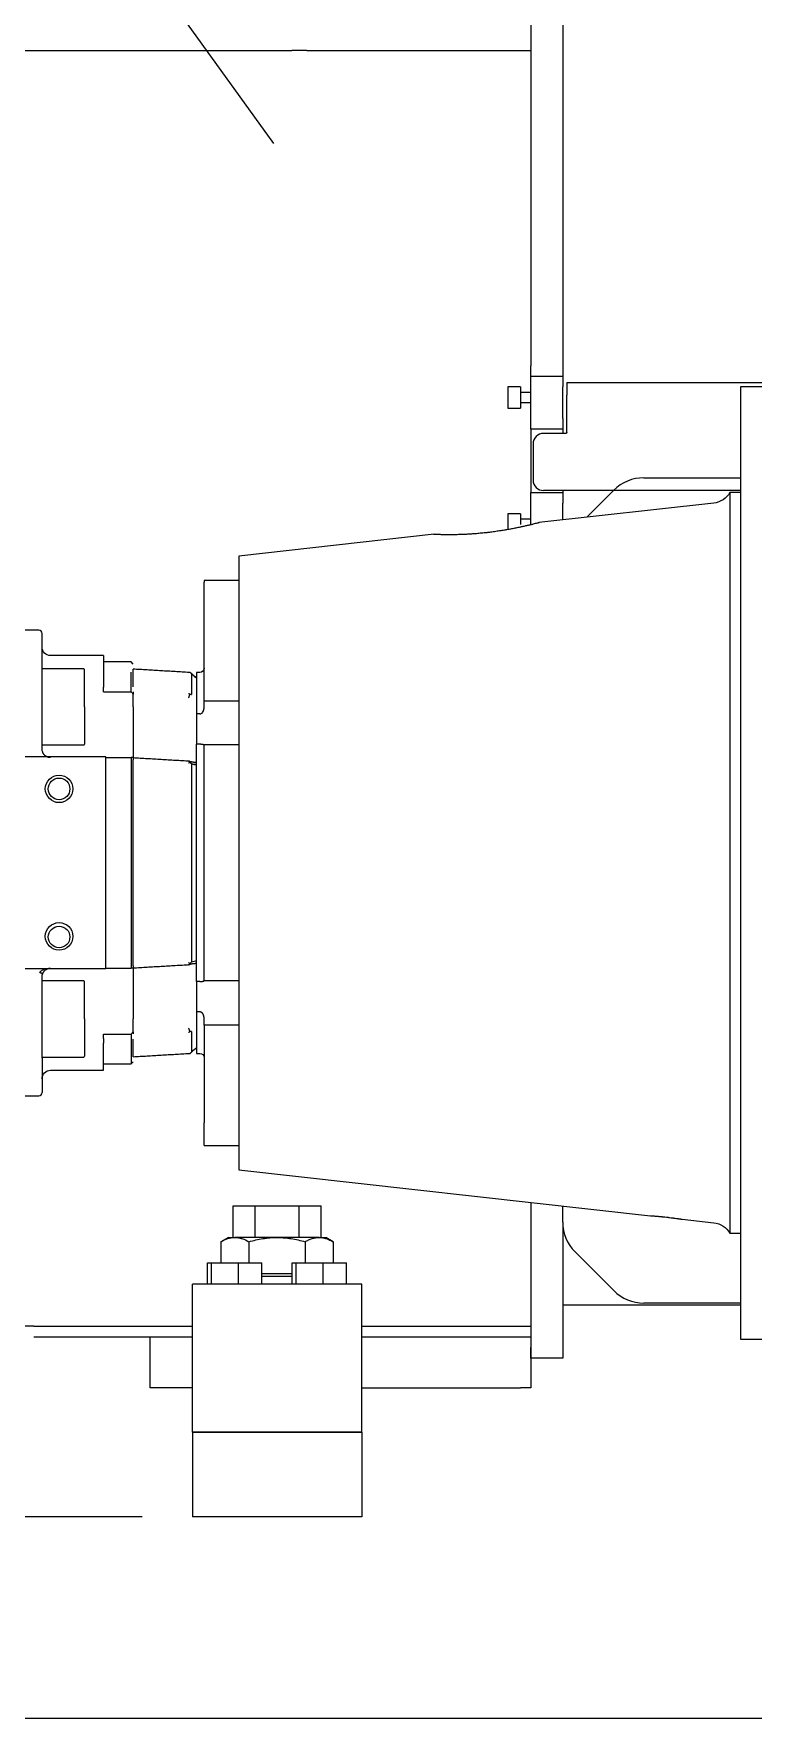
# Model space of a CAD drawing. Header units: millimetres. Extents: x 0 to 1189, y 0 to 841.
# Drawn here: x 168.6 to 191.3, y 472.6 to 525.6 of the extents above; entities that cross this region are included whole.
import ezdxf

# ---------------------------------------------------------------- set-up
doc = ezdxf.new("R2010")
doc.units = ezdxf.units.MM
doc.layers.add('1', color=7, linetype='CONTINUOUS', true_color=0xffffff)
doc.layers.add('2', color=7, linetype='CONTINUOUS', true_color=0xffffff)

msp = doc.modelspace()

# ---------------------------------------------------------------- linework, layer by layer
at = {"layer": '1', "color": 152, "linetype": 'Continuous'}
msp.add_line((172.056, 478.901), (87.536, 478.901), dxfattribs=at)
at = {"layer": '1', "color": 251, "linetype": 'Continuous'}
msp.add_line((90.564, 472.551), (640.45, 472.551), dxfattribs=at)
at = {"layer": '2', "color": 51, "linetype": 'Continuous'}
msp.add_line((176.212, 522.173), (170.405, 530.224), dxfattribs=at)
at = {"layer": '2', "color": 252, "linetype": 'Continuous'}
for p, q in [((184.31, 529.234), (184.31, 515.168)), ((185.31, 529.234), (185.31, 515.168)), ((152.977, 525.101), (175.034, 525.101)), ((174.367, 525.101), (175.505, 525.101)), ((175.505, 525.101), (176.781, 525.101)), ((177.253, 525.101), (176.781, 525.101)), ((177.253, 525.101), (184.31, 525.101)), ((184.31, 514.834), (184.31, 515.168)), ((185.31, 515.168), (185.31, 514.834)), ((184.31, 514.834), (185.31, 514.834)), ((184.31, 514.501), (184.31, 514.834)), ((184.31, 513.501), (184.31, 514.501)), ((185.31, 514.834), (185.31, 514.501)), ((185.31, 513.501), (185.31, 514.501)), ((185.443, 514.634), (197.977, 514.634)), ((185.443, 514.634), (185.443, 514.234)), ((192.577, 514.501), (190.91, 514.501)), ((190.91, 514.501), (190.91, 484.501)), ((185.443, 513.068), (185.443, 514.234)), ((184.31, 513.168), (184.31, 513.501)), ((185.31, 513.501), (185.31, 513.168)), ((185.31, 513.168), (184.31, 513.168)), ((184.31, 513.168), (184.31, 511.168)), ((185.41, 513.034), (184.71, 513.034)), ((185.31, 513.168), (185.31, 513.034)), ((184.377, 512.701), (184.377, 511.568)), ((184.31, 511.168), (185.31, 511.168)), ((184.31, 510.834), (184.31, 511.168)), ((190.91, 511.234), (184.71, 511.234)), ((185.31, 511.234), (185.31, 511.168)), ((185.31, 511.168), (185.31, 510.834)), ((186.91, 511.234), (186.067, 510.391)), ((187.862, 511.634), (190.91, 511.634)), ((190.91, 511.168), (190.577, 511.168)), ((190.577, 511.168), (190.577, 487.834)), ((184.31, 510.157), (184.31, 510.834)), ((190.073, 510.838), (184.556, 510.222)), ((185.31, 510.306), (185.31, 510.834)), ((181.262, 509.854), (175.11, 509.168)), ((175.11, 509.168), (175.11, 489.834)), ((175.11, 508.401), (174.01, 508.401)), ((174.01, 508.401), (174.01, 508.352)), ((174.01, 507.693), (174.01, 508.352)), ((174.01, 504.841), (174.01, 507.693)), ((168.81, 506.834), (163.943, 506.834)), ((168.91, 505.648), (168.91, 506.734)), ((170.843, 506.034), (169.177, 506.034)), ((170.843, 506.034), (170.843, 505.179)), ((171.71, 505.834), (170.843, 505.834)), ((171.777, 505.768), (171.71, 505.834)), ((168.91, 504.418), (168.91, 505.648)), ((170.219, 505.618), (168.91, 505.618)), ((170.243, 504.418), (170.243, 505.594)), ((171.71, 504.896), (171.71, 505.508)), ((171.777, 505.607), (171.777, 505.605)), ((171.777, 505.052), (171.777, 505.605)), ((173.613, 505.463), (173.613, 504.81)), ((173.877, 505.501), (173.777, 505.501)), ((173.777, 505.501), (173.777, 504.195)), ((170.843, 505.179), (170.843, 505.034)), ((170.843, 504.896), (170.843, 505.034)), ((170.843, 504.896), (171.71, 504.896)), ((171.777, 504.83), (171.777, 504.818)), ((171.777, 504.418), (171.777, 504.818)), ((174.01, 504.608), (174.01, 504.841)), ((168.91, 503.084), (168.91, 504.418)), ((170.243, 504.418), (170.243, 503.241)), ((171.777, 504.418), (171.777, 502.827)), ((174.01, 504.608), (175.11, 504.608)), ((174.01, 504.379), (174.01, 504.608)), ((173.877, 504.195), (173.777, 504.195)), ((173.777, 504.195), (173.777, 503.238)), ((168.91, 503.218), (170.219, 503.218)), ((173.877, 503.238), (173.777, 503.238)), ((173.777, 495.763), (173.777, 503.238)), ((175.11, 503.218), (174.01, 503.218)), ((174.01, 495.784), (174.01, 503.218)), ((170.92, 502.844), (161.92, 502.844)), ((170.92, 496.178), (170.92, 502.844)), ((170.92, 502.818), (171.71, 502.818)), ((171.71, 502.818), (171.71, 496.184)), ((171.777, 502.818), (171.777, 502.798)), ((171.777, 496.256), (171.777, 502.746)), ((173.613, 502.623), (173.613, 496.379)), ((161.92, 496.178), (170.92, 496.178)), ((168.91, 494.584), (168.91, 495.918)), ((170.219, 495.784), (168.91, 495.784)), ((170.243, 494.584), (170.243, 495.76)), ((170.92, 496.184), (171.71, 496.184)), ((171.777, 496.203), (171.777, 496.184)), ((171.777, 496.177), (171.777, 494.584)), ((173.877, 495.763), (173.777, 495.763)), ((173.777, 495.763), (173.777, 494.807)), ((175.11, 495.784), (174.01, 495.784)), ((173.877, 494.807), (173.777, 494.807)), ((173.777, 494.807), (173.777, 493.501)), ((168.91, 493.353), (168.91, 494.584)), ((170.243, 494.584), (170.243, 493.408)), ((171.777, 494.184), (171.777, 494.584)), ((171.777, 494.184), (171.777, 494.172)), ((173.613, 494.192), (173.613, 493.539)), ((174.01, 494.393), (174.01, 494.622)), ((175.11, 494.393), (174.01, 494.393)), ((174.01, 494.393), (174.01, 494.161)), ((174.01, 494.161), (174.01, 491.309)), ((170.843, 493.968), (170.843, 494.105)), ((170.843, 494.105), (171.71, 494.105)), ((170.843, 493.968), (170.843, 493.823)), ((170.843, 492.968), (170.843, 493.823)), ((171.71, 494.105), (171.71, 493.168)), ((171.777, 493.396), (171.777, 493.95)), ((168.91, 493.384), (170.219, 493.384)), ((168.91, 493.353), (168.91, 492.268)), ((170.843, 493.168), (171.71, 493.168)), ((171.71, 493.168), (171.777, 493.234)), ((171.777, 493.396), (171.777, 493.395)), ((173.777, 493.501), (173.877, 493.501)), ((169.177, 492.968), (170.843, 492.968)), ((163.943, 492.168), (168.81, 492.168)), ((174.01, 490.649), (174.01, 491.309)), ((174.01, 490.601), (174.01, 490.649)), ((174.01, 490.601), (175.11, 490.601)), ((175.11, 489.834), (188.078, 488.386)), ((184.31, 488.807), (184.31, 484.234)), ((185.31, 488.186), (185.31, 488.695)), ((185.31, 488.186), (185.31, 484.234)), ((189.072, 488.275), (190.073, 488.163)), ((190.577, 487.834), (190.91, 487.834)), ((174.777, 487.701), (174.539, 487.564)), ((174.539, 487.564), (174.539, 486.901)), ((174.777, 487.701), (174.982, 487.701)), ((176.31, 487.701), (174.982, 487.701)), ((175.425, 487.564), (175.425, 486.901)), ((177.638, 487.701), (176.31, 487.701)), ((177.195, 487.564), (177.195, 486.901)), ((177.638, 487.701), (177.843, 487.701)), ((178.081, 487.564), (177.843, 487.701)), ((178.081, 487.564), (178.081, 486.901)), ((185.701, 487.244), (186.919, 486.025)), ((173.643, 481.568), (173.643, 486.234)), ((178.977, 486.234), (173.643, 486.234)), ((175.83, 486.568), (176.79, 486.568)), ((176.79, 486.468), (175.83, 486.468)), ((178.977, 481.568), (178.977, 486.234)), ((190.91, 485.568), (185.31, 485.568)), ((190.911, 485.634), (187.862, 485.634)), ((168.643, 484.901), (167.977, 484.901)), ((168.643, 484.901), (173.643, 484.901)), ((178.976, 484.901), (184.31, 484.901)), ((168.643, 484.568), (172.31, 484.568)), ((172.31, 482.968), (172.31, 484.568)), ((172.31, 484.568), (173.643, 484.568)), ((178.977, 484.568), (183.977, 484.568)), ((183.977, 484.568), (184.31, 484.568)), ((184.31, 484.234), (184.31, 482.968)), ((184.31, 483.901), (184.31, 484.234)), ((185.31, 484.234), (185.31, 483.901)), ((190.91, 484.501), (192.577, 484.501)), ((185.31, 483.901), (184.31, 483.901)), ((173.643, 482.968), (172.31, 482.968)), ((178.977, 482.968), (183.977, 482.968)), ((184.31, 482.968), (183.977, 482.968)), ((178.977, 481.568), (173.643, 481.568)), ((173.643, 481.568), (178.977, 481.568)), ((173.643, 481.568), (173.643, 478.901)), ((178.977, 481.568), (178.977, 478.901)), ((178.977, 478.901), (173.643, 478.901))]:
    msp.add_line(p, q, dxfattribs=at)
at = {"layer": '2', "color": 60, "linetype": 'Continuous'}
for p, q in [((183.977, 514.501), (183.577, 514.501)), ((183.577, 514.501), (183.577, 514.168)), ((183.977, 514.501), (183.977, 514.168)), ((184.31, 514.327), (183.977, 514.327)), ((183.577, 514.168), (183.577, 513.834)), ((183.577, 513.834), (183.977, 513.834)), ((183.977, 514.168), (183.977, 513.834)), ((183.977, 514.008), (184.31, 514.008)), ((183.977, 510.501), (183.577, 510.501)), ((183.577, 510.501), (183.577, 510.168)), ((183.577, 510.168), (183.577, 510.002)), ((183.977, 510.501), (183.977, 510.168)), ((184.31, 510.327), (183.977, 510.327)), ((174.924, 487.701), (174.924, 488.701)), ((174.924, 488.701), (175.617, 488.701)), ((175.617, 487.701), (175.617, 488.701)), ((175.617, 488.701), (177.003, 488.701)), ((177.003, 487.701), (177.003, 488.701)), ((177.003, 488.701), (177.696, 488.701)), ((177.696, 487.701), (177.696, 488.701)), ((174.123, 486.234), (174.123, 486.901)), ((174.123, 486.901), (174.244, 486.901)), ((174.244, 486.234), (174.244, 486.901)), ((174.244, 486.901), (175.097, 486.901)), ((175.097, 486.234), (175.097, 486.901)), ((175.097, 486.901), (175.83, 486.901)), ((175.83, 486.234), (175.83, 486.901)), ((176.79, 486.234), (176.79, 486.901)), ((176.79, 486.901), (176.91, 486.901)), ((176.91, 486.234), (176.91, 486.901)), ((176.91, 486.901), (177.764, 486.901)), ((177.764, 486.234), (177.764, 486.901)), ((177.764, 486.901), (178.497, 486.901)), ((178.497, 486.234), (178.497, 486.901))]:
    msp.add_line(p, q, dxfattribs=at)
at = {"layer": '2', "color": 252, "linetype": 'Continuous'}
for centre in [(169.443, 501.834), (169.443, 497.188)]:
    msp.add_circle(centre, 0.433, dxfattribs=at)
for centre, radius, start, end in [((184.71, 512.701), 0.333, 90, 180), ((184.71, 511.568), 0.333, 180, 270), ((187.862, 510.301), 1.333, 90, 135), ((168.81, 506.734), 0.1, 0, 90), ((170.219, 505.594), 0.0239, 0, 90), ((170.219, 503.241), 0.0239, 270, 0), ((170.219, 495.76), 0.0239, 0, 90), ((170.219, 493.408), 0.0239, 270, 0), ((168.81, 492.268), 0.1, 270, 0), ((186.643, 488.186), 1.333, 180, 225), ((187.862, 486.968), 1.333, 225, 270)]:
    msp.add_arc(centre, radius, start, end, dxfattribs=at)
at = {"layer": '2', "color": 252, "linetype": 'Continuous', "extrusion": (0, 0, -1)}
for centre, radius, start, end in [((-185.41, 513.068), 0.0333, 180, 270), ((-189.999, 511.501), 0.667, 210, 263.6288), ((-169.177, 506.301), 0.267, 270, 0), ((-173.877, 505.634), 0.133, 180, 270), ((-169.177, 503.084), 0.267, 338.6763, 360), ((-169.443, 501.834), 0.34, 0, 180), ((-169.443, 501.834), 0.34, 180, 0), ((-169.443, 497.168), 0.34, 0, 180), ((-169.443, 497.168), 0.34, 180, 0), ((-169.177, 495.918), 0.267, 0, 21.3237), ((-173.877, 493.368), 0.133, 90, 180), ((-169.177, 492.701), 0.267, 0, 90), ((-189.999, 487.501), 0.667, 96.3712, 150)]:
    msp.add_arc(centre, radius, start, end, dxfattribs=at)
at = {"layer": '2', "color": 252, "linetype": 'Continuous'}
for points, knots in [([(184.577, 510.225), (184.577, 510.225), (184.577, 510.225), (184.577, 510.225), (184.574, 510.224), (184.563, 510.221), (184.555, 510.219), (184.539, 510.214), (184.532, 510.213), (184.519, 510.209), (184.512, 510.207), (184.488, 510.201), (184.469, 510.196), (184.427, 510.186), (184.404, 510.18), (184.365, 510.17), (184.352, 510.167), (184.323, 510.16), (184.309, 510.156), (184.263, 510.145), (184.231, 510.137), (184.162, 510.121), (184.126, 510.113), (184.069, 510.1), (184.049, 510.096), (184.019, 510.089), (184.009, 510.087), (183.988, 510.083), (183.977, 510.081), (183.925, 510.069), (183.881, 510.06), (183.792, 510.042), (183.746, 510.033), (183.651, 510.016), (183.602, 510.007), (183.539, 509.996), (183.527, 509.994), (183.501, 509.989), (183.489, 509.987), (183.45, 509.981), (183.424, 509.977), (183.347, 509.964), (183.294, 509.956), (183.189, 509.941), (183.135, 509.934), (183.054, 509.923), (183.027, 509.92), (182.986, 509.915), (182.972, 509.913), (182.945, 509.91), (182.931, 509.908), (182.863, 509.9), (182.808, 509.895), (182.7, 509.884), (182.646, 509.879), (182.54, 509.87), (182.487, 509.866), (182.421, 509.862), (182.408, 509.861), (182.381, 509.86), (182.368, 509.859), (182.329, 509.856), (182.304, 509.855), (182.228, 509.851), (182.178, 509.849), (182.082, 509.845), (182.035, 509.844), (181.967, 509.842), (181.944, 509.842), (181.9, 509.841), (181.878, 509.841), (181.814, 509.84), (181.773, 509.84), (181.696, 509.84), (181.659, 509.84), (181.59, 509.841), (181.557, 509.842), (181.518, 509.842), (181.511, 509.843), (181.496, 509.843), (181.489, 509.843), (181.467, 509.844), (181.454, 509.844), (181.415, 509.845), (181.392, 509.846), (181.35, 509.848), (181.331, 509.848), (181.307, 509.849), (181.3, 509.85), (181.287, 509.85), (181.281, 509.851), (181.265, 509.851), (181.257, 509.852), (181.246, 509.852), (181.243, 509.852), (181.243, 509.852)], [0, 0, 0, 0, 0.000313, 0.000313, 0.031555, 0.031555, 0.062798, 0.062798, 0.078419, 0.078419, 0.09404, 0.09404, 0.125282, 0.125282, 0.156524, 0.156524, 0.172145, 0.172145, 0.187766, 0.187766, 0.219008, 0.219008, 0.250251, 0.250251, 0.265872, 0.265872, 0.273682, 0.273682, 0.281493, 0.281493, 0.312735, 0.312735, 0.343977, 0.343977, 0.375219, 0.375219, 0.38303, 0.38303, 0.39084, 0.39084, 0.406461, 0.406461, 0.437704, 0.437704, 0.468946, 0.468946, 0.484567, 0.484567, 0.492377, 0.492377, 0.500188, 0.500188, 0.53143, 0.53143, 0.562672, 0.562672, 0.593915, 0.593915, 0.601725, 0.601725, 0.609536, 0.609536, 0.625157, 0.625157, 0.656399, 0.656399, 0.687641, 0.687641, 0.703262, 0.703262, 0.718883, 0.718883, 0.750125, 0.750125, 0.781368, 0.781368, 0.81261, 0.81261, 0.82042, 0.82042, 0.828231, 0.828231, 0.843852, 0.843852, 0.875094, 0.875094, 0.906336, 0.906336, 0.921957, 0.921957, 0.937578, 0.937578, 0.968821, 0.968821, 1, 1, 1, 1]), ([(173.613, 505.463), (173.612, 505.464), (173.61, 505.466), (173.607, 505.469), (173.605, 505.472), (173.604, 505.473), (173.601, 505.476), (173.597, 505.48), (173.591, 505.485), (173.584, 505.491), (173.576, 505.497), (173.571, 505.5), (173.568, 505.502)], [0, 0, 0, 0, 0.085109, 0.153141, 0.204088, 0.237944, 0.254705, 0.383836, 0.507664, 0.685901, 0.850014, 1, 1, 1, 1]), ([(173.568, 504.814), (173.571, 504.814), (173.576, 504.814), (173.584, 504.814), (173.591, 504.814), (173.597, 504.813), (173.602, 504.813), (173.607, 504.812), (173.611, 504.811), (173.613, 504.81)], [0, 0, 0, 0, 0.149982, 0.314098, 0.492345, 0.616095, 0.74531, 0.819543, 1, 1, 1, 1]), ([(173.877, 504.195), (173.887, 504.195), (173.898, 504.196), (173.917, 504.203), (173.927, 504.208), (173.944, 504.221), (173.951, 504.228), (173.965, 504.243), (173.971, 504.252), (173.988, 504.278), (173.996, 504.297), (174.007, 504.338), (174.01, 504.358), (174.01, 504.379)], [0, 0, 0, 0, 0.125, 0.125, 0.25, 0.25, 0.375, 0.375, 0.5, 0.5, 0.75, 0.75, 1, 1, 1, 1]), ([(169.177, 502.818), (169.174, 502.818), (169.17, 502.818), (169.163, 502.818), (169.155, 502.818), (169.148, 502.819), (169.14, 502.82), (169.132, 502.821), (169.118, 502.824), (169.099, 502.829), (169.078, 502.836), (169.055, 502.846), (169.03, 502.86), (169.005, 502.88), (168.985, 502.898), (168.973, 502.912), (168.963, 502.925), (168.954, 502.938), (168.946, 502.95), (168.94, 502.961), (168.935, 502.971), (168.931, 502.979), (168.929, 502.985), (168.928, 502.987)], [0, 0, 0, 0, 0.024627, 0.050401, 0.077323, 0.105395, 0.134618, 0.164995, 0.19653, 0.278837, 0.378304, 0.429883, 0.535441, 0.665764, 0.726386, 0.772254, 0.820606, 0.859951, 0.898751, 0.934231, 0.957078, 0.978999, 1, 1, 1, 1]), ([(173.526, 502.706), (173.536, 502.704), (173.556, 502.7), (173.585, 502.694), (173.614, 502.689), (173.642, 502.685), (173.669, 502.681), (173.701, 502.677), (173.737, 502.673), (173.763, 502.671), (173.777, 502.669)], [0, 0, 0, 0, 0.119207, 0.235696, 0.349463, 0.460506, 0.568825, 0.674417, 0.839436, 1, 1, 1, 1]), ([(173.613, 502.623), (173.612, 502.625), (173.61, 502.627), (173.607, 502.631), (173.605, 502.634), (173.604, 502.636), (173.601, 502.639), (173.597, 502.644), (173.591, 502.651), (173.584, 502.659), (173.576, 502.667), (173.571, 502.672), (173.568, 502.674)], [0, 0, 0, 0, 0.085104, 0.153133, 0.204081, 0.237939, 0.254705, 0.383837, 0.507664, 0.685901, 0.850014, 1, 1, 1, 1]), ([(173.777, 502.594), (173.777, 502.597), (173.777, 502.603), (173.777, 502.611), (173.777, 502.619), (173.777, 502.627), (173.777, 502.634), (173.777, 502.642), (173.777, 502.647), (173.777, 502.65), (173.777, 502.65)], [0, 0, 0, 0, 0.137375, 0.274749, 0.412124, 0.549498, 0.686873, 0.824247, 0.961622, 1, 1, 1, 1]), ([(173.777, 496.332), (173.771, 496.332), (173.761, 496.331), (173.745, 496.33), (173.729, 496.328), (173.712, 496.326), (173.693, 496.324), (173.669, 496.321), (173.642, 496.317), (173.614, 496.312), (173.585, 496.307), (173.556, 496.302), (173.536, 496.297), (173.526, 496.295)], [0, 0, 0, 0, 0.06369, 0.128094, 0.193211, 0.259042, 0.325588, 0.431175, 0.539491, 0.650533, 0.7643, 0.88079, 1, 1, 1, 1]), ([(173.568, 496.328), (173.57, 496.329), (173.572, 496.331), (173.576, 496.335), (173.58, 496.338), (173.584, 496.343), (173.588, 496.347), (173.592, 496.352), (173.597, 496.358), (173.602, 496.364), (173.607, 496.371), (173.611, 496.375), (173.613, 496.379)], [0, 0, 0, 0, 0.073227, 0.149987, 0.230282, 0.314111, 0.401474, 0.492369, 0.616116, 0.745322, 0.819496, 1, 1, 1, 1]), ([(173.777, 496.359), (173.777, 496.36), (173.777, 496.362), (173.777, 496.367), (173.777, 496.375), (173.777, 496.383), (173.777, 496.391), (173.777, 496.399), (173.777, 496.405), (173.777, 496.408)], [0, 0, 0, 0, 0.014012, 0.178343, 0.342675, 0.507006, 0.671337, 0.835669, 1, 1, 1, 1]), ([(168.835, 496.051), (168.837, 496.053), (168.841, 496.059), (168.847, 496.066), (168.854, 496.074), (168.861, 496.082), (168.875, 496.094), (168.898, 496.112), (168.927, 496.128), (168.954, 496.141), (168.988, 496.155), (169.026, 496.166), (169.068, 496.175), (169.101, 496.18), (169.138, 496.183), (169.163, 496.184), (169.177, 496.184)], [0, 0, 0, 0, 0.023495, 0.047901, 0.073277, 0.099676, 0.127144, 0.216758, 0.319168, 0.382986, 0.451761, 0.612626, 0.699809, 0.798913, 0.88497, 1, 1, 1, 1]), ([(168.835, 496.051), (168.841, 496.049), (168.846, 496.046), (168.858, 496.042), (168.864, 496.04), (168.875, 496.035), (168.881, 496.033), (168.891, 496.029), (168.896, 496.027), (168.906, 496.023), (168.91, 496.022), (168.917, 496.019), (168.919, 496.018), (168.924, 496.016), (168.926, 496.016), (168.928, 496.015), (168.928, 496.014), (168.928, 496.014)], [0, 0, 0, 0, 0.125, 0.125, 0.25, 0.25, 0.375, 0.375, 0.5, 0.5, 0.625, 0.625, 0.75, 0.75, 0.875, 0.875, 1, 1, 1, 1]), ([(168.928, 496.014), (168.929, 496.016), (168.93, 496.018), (168.931, 496.022), (168.933, 496.026), (168.935, 496.03), (168.937, 496.035), (168.941, 496.042), (168.946, 496.052), (168.954, 496.064), (168.963, 496.077), (168.973, 496.09), (168.985, 496.103), (169.004, 496.122), (169.027, 496.139), (169.049, 496.152), (169.063, 496.159), (169.079, 496.166), (169.099, 496.173), (169.121, 496.178), (169.138, 496.181), (169.151, 496.183), (169.164, 496.184), (169.173, 496.184), (169.177, 496.184)], [0, 0, 0, 0, 0.010387, 0.021003, 0.031848, 0.042925, 0.054233, 0.065775, 0.101252, 0.140053, 0.179393, 0.227748, 0.271961, 0.334234, 0.464553, 0.53975, 0.577908, 0.621715, 0.721172, 0.803483, 0.857903, 0.908788, 0.956151, 1, 1, 1, 1]), ([(173.877, 495.763), (173.887, 495.763), (173.898, 495.764), (173.917, 495.765), (173.927, 495.766), (173.944, 495.768), (173.951, 495.769), (173.965, 495.771), (173.971, 495.773), (173.988, 495.776), (173.996, 495.778), (174.007, 495.782), (174.01, 495.783), (174.01, 495.784)], [0, 0, 0, 0, 0.125, 0.125, 0.25, 0.25, 0.375, 0.375, 0.5, 0.5, 0.75, 0.75, 1, 1, 1, 1]), ([(173.613, 494.192), (173.611, 494.191), (173.607, 494.19), (173.602, 494.189), (173.597, 494.188), (173.59, 494.188), (173.58, 494.187), (173.572, 494.188), (173.568, 494.188)], [0, 0, 0, 0, 0.180391, 0.254709, 0.383894, 0.507693, 0.769722, 1, 1, 1, 1]), ([(173.568, 493.5), (173.57, 493.501), (173.572, 493.502), (173.576, 493.505), (173.58, 493.508), (173.584, 493.51), (173.588, 493.514), (173.592, 493.518), (173.597, 493.522), (173.602, 493.527), (173.607, 493.532), (173.611, 493.536), (173.613, 493.539)], [0, 0, 0, 0, 0.073227, 0.149987, 0.230282, 0.314111, 0.401474, 0.492369, 0.616117, 0.745322, 0.819488, 1, 1, 1, 1]), ([(188.077, 488.386), (188.077, 488.386), (188.077, 488.386), (188.077, 488.386), (188.077, 488.386), (188.078, 488.386), (188.079, 488.386), (188.081, 488.386), (188.086, 488.386), (188.094, 488.385), (188.104, 488.384), (188.11, 488.384), (188.129, 488.383), (188.145, 488.382), (188.172, 488.38), (188.182, 488.379), (188.203, 488.377), (188.215, 488.376), (188.25, 488.373), (188.275, 488.371), (188.316, 488.368), (188.33, 488.367), (188.359, 488.364), (188.389, 488.361), (188.42, 488.358), (188.443, 488.356), (188.451, 488.355), (188.467, 488.353), (188.475, 488.353), (188.516, 488.348), (188.548, 488.345), (188.597, 488.339), (188.613, 488.338), (188.637, 488.335), (188.646, 488.334), (188.662, 488.332), (188.67, 488.331), (188.71, 488.326), (188.741, 488.322), (188.778, 488.317), (188.786, 488.316), (188.801, 488.314), (188.808, 488.313), (188.83, 488.311), (188.843, 488.309), (188.884, 488.303), (188.909, 488.3), (188.938, 488.296), (188.943, 488.295), (188.954, 488.293), (188.96, 488.292), (188.975, 488.29), (188.994, 488.287), (189.011, 488.285), (189.023, 488.283), (189.026, 488.282), (189.033, 488.281), (189.036, 488.281), (189.052, 488.279), (189.061, 488.277), (189.071, 488.276), (189.073, 488.275), (189.075, 488.275), (189.076, 488.275), (189.077, 488.275), (189.077, 488.275), (189.077, 488.275)], [0, 0, 0, 0, 0.001831, 0.001831, 0.017451, 0.017451, 0.033071, 0.033071, 0.064311, 0.095551, 0.095551, 0.126792, 0.126792, 0.189272, 0.189272, 0.220512, 0.220512, 0.251752, 0.251752, 0.314233, 0.314233, 0.345473, 0.345473, 0.376713, 0.407953, 0.407953, 0.423573, 0.423573, 0.439193, 0.439193, 0.501674, 0.501674, 0.532914, 0.532914, 0.548534, 0.548534, 0.564154, 0.564154, 0.626635, 0.626635, 0.642255, 0.642255, 0.657875, 0.657875, 0.689115, 0.689115, 0.751595, 0.751595, 0.767215, 0.767215, 0.782835, 0.782835, 0.814076, 0.845316, 0.845316, 0.860936, 0.860936, 0.876556, 0.876556, 0.939036, 0.939036, 0.970277, 0.970277, 0.985897, 0.985897, 1, 1, 1, 1]), ([(174.539, 487.564), (174.612, 487.606), (174.685, 487.64), (174.832, 487.688), (174.907, 487.701), (174.982, 487.701)], [0, 0, 0, 0, 0.5, 0.5, 1, 1, 1, 1]), ([(174.982, 487.701), (175.001, 487.701), (175.02, 487.7), (175.057, 487.697), (175.076, 487.694), (175.132, 487.685), (175.169, 487.676), (175.28, 487.64), (175.353, 487.606), (175.425, 487.564)], [0, 0, 0, 0, 0.125, 0.125, 0.25, 0.25, 0.5, 0.5, 1, 1, 1, 1]), ([(175.425, 487.564), (175.57, 487.606), (175.715, 487.64), (176.01, 487.688), (176.159, 487.701), (176.31, 487.701)], [0, 0, 0, 0, 0.5, 0.5, 1, 1, 1, 1]), ([(176.31, 487.701), (176.348, 487.701), (176.385, 487.7), (176.46, 487.697), (176.498, 487.694), (176.61, 487.685), (176.684, 487.676), (176.905, 487.64), (177.051, 487.606), (177.195, 487.564)], [0, 0, 0, 0, 0.125, 0.125, 0.25, 0.25, 0.5, 0.5, 1, 1, 1, 1]), ([(177.195, 487.564), (177.231, 487.585), (177.268, 487.604), (177.341, 487.638), (177.378, 487.652), (177.489, 487.688), (177.563, 487.701), (177.638, 487.701)], [0, 0, 0, 0, 0.25, 0.25, 0.5, 0.5, 1, 1, 1, 1]), ([(177.638, 487.701), (177.675, 487.701), (177.713, 487.698), (177.788, 487.685), (177.826, 487.676), (177.936, 487.64), (178.009, 487.605), (178.081, 487.564)], [0, 0, 0, 0, 0.25, 0.25, 0.5, 0.5, 1, 1, 1, 1])]:
    msp.add_open_spline(points, degree=3, knots=knots, dxfattribs=at)
for points, degree in [([(173.54, 505.502), (171.777, 505.607)], 1), ([(173.54, 505.502), (171.777, 505.607)], 1), ([(173.568, 505.502), (173.565, 505.502), (173.558, 505.503), (173.548, 505.503), (173.537, 505.502), (173.529, 505.501), (173.526, 505.5)], 3), ([(173.777, 505.32), (173.723, 505.366), (173.668, 505.414), (173.613, 505.463)], 3), ([(173.613, 505.463), (173.668, 505.414), (173.723, 505.366), (173.777, 505.32)], 3), ([(171.71, 504.896), (171.718, 504.887), (171.732, 504.87), (171.755, 504.844), (171.769, 504.827), (171.777, 504.818)], 3), ([(171.777, 504.889), (171.777, 504.887), (171.777, 504.883), (171.777, 504.876), (171.777, 504.868), (171.777, 504.859), (171.777, 504.85), (171.777, 504.84), (171.777, 504.833), (171.777, 504.83)], 3), ([(173.526, 504.844), (173.529, 504.842), (173.537, 504.837), (173.548, 504.83), (173.558, 504.822), (173.565, 504.817), (173.568, 504.814)], 3), ([(173.526, 504.707), (173.528, 504.711), (173.531, 504.72), (173.537, 504.733), (173.543, 504.745), (173.548, 504.758), (173.553, 504.77), (173.557, 504.782), (173.561, 504.794), (173.565, 504.804), (173.567, 504.811), (173.568, 504.814)], 3), ([(174.01, 503.218), (174.01, 503.218), (174.01, 503.219), (174.007, 503.22), (174.003, 503.221), (173.998, 503.223), (173.991, 503.225), (173.983, 503.227), (173.974, 503.228), (173.964, 503.23), (173.955, 503.232), (173.945, 503.234), (173.935, 503.235), (173.925, 503.236), (173.915, 503.237), (173.905, 503.238), (173.896, 503.238), (173.886, 503.238), (173.88, 503.238), (173.877, 503.238)], 3), ([(171.777, 502.818), (171.769, 502.818), (171.755, 502.818), (171.732, 502.818), (171.718, 502.818), (171.71, 502.818)], 3), ([(173.547, 502.704), (171.777, 502.808)], 1), ([(171.777, 502.798), (171.777, 502.797), (171.777, 502.793), (171.777, 502.787), (171.777, 502.78), (171.777, 502.773), (171.777, 502.764), (171.777, 502.755), (171.777, 502.749), (171.777, 502.746)], 3), ([(173.568, 502.674), (173.567, 502.677), (173.565, 502.682), (173.561, 502.689), (173.557, 502.695), (173.553, 502.7), (173.548, 502.704), (173.543, 502.706), (173.537, 502.708), (173.531, 502.708), (173.528, 502.707), (173.526, 502.706)], 3), ([(173.568, 502.674), (173.565, 502.672), (173.558, 502.667), (173.548, 502.66), (173.537, 502.652), (173.529, 502.646), (173.526, 502.643)], 3), ([(173.613, 502.623), (173.668, 502.611), (173.723, 502.601), (173.777, 502.594)], 3), ([(173.777, 502.594), (173.723, 502.601), (173.668, 502.611), (173.613, 502.623)], 3), ([(171.777, 496.194), (173.547, 496.298)], 1), ([(173.526, 496.359), (173.529, 496.356), (173.537, 496.35), (173.548, 496.342), (173.558, 496.334), (173.565, 496.33), (173.568, 496.328)], 3), ([(173.526, 496.295), (173.528, 496.295), (173.531, 496.294), (173.537, 496.294), (173.543, 496.295), (173.548, 496.298), (173.553, 496.302), (173.557, 496.307), (173.561, 496.313), (173.565, 496.32), (173.567, 496.325), (173.568, 496.328)], 3), ([(173.777, 496.408), (173.723, 496.401), (173.668, 496.391), (173.613, 496.379)], 3), ([(171.777, 496.184), (171.769, 496.184), (171.755, 496.184), (171.732, 496.184), (171.718, 496.184), (171.71, 496.184)], 3), ([(171.777, 496.256), (171.777, 496.253), (171.777, 496.246), (171.777, 496.237), (171.777, 496.229), (171.777, 496.221), (171.777, 496.215), (171.777, 496.208), (171.777, 496.205), (171.777, 496.203)], 3), ([(174.01, 494.622), (174.01, 494.629), (174.01, 494.641), (174.007, 494.66), (174.003, 494.679), (173.998, 494.697), (173.991, 494.715), (173.983, 494.731), (173.974, 494.746), (173.964, 494.759), (173.955, 494.77), (173.945, 494.78), (173.935, 494.788), (173.925, 494.794), (173.915, 494.799), (173.905, 494.803), (173.896, 494.805), (173.886, 494.807), (173.88, 494.807), (173.877, 494.807)], 3), ([(171.71, 494.105), (171.718, 494.114), (171.732, 494.132), (171.755, 494.158), (171.769, 494.175), (171.777, 494.184)], 3), ([(171.777, 494.172), (171.777, 494.168), (171.777, 494.162), (171.777, 494.152), (171.777, 494.143), (171.777, 494.134), (171.777, 494.126), (171.777, 494.119), (171.777, 494.115), (171.777, 494.113)], 3), ([(173.568, 494.188), (173.567, 494.191), (173.565, 494.197), (173.561, 494.208), (173.557, 494.219), (173.553, 494.231), (173.548, 494.244), (173.543, 494.256), (173.537, 494.269), (173.531, 494.282), (173.528, 494.291), (173.526, 494.295)], 3), ([(173.568, 494.188), (173.565, 494.185), (173.558, 494.179), (173.548, 494.172), (173.537, 494.164), (173.529, 494.16), (173.526, 494.158)], 3), ([(173.777, 493.682), (173.723, 493.636), (173.668, 493.588), (173.613, 493.539)], 3), ([(171.777, 493.395), (173.542, 493.5)], 1), ([(171.777, 493.395), (173.542, 493.5)], 1), ([(173.526, 493.501), (173.529, 493.501), (173.537, 493.5), (173.548, 493.499), (173.558, 493.499), (173.565, 493.5), (173.568, 493.5)], 3)]:
    msp.add_open_spline(points, degree=degree, dxfattribs=at)

doc.saveas('drawing.dxf')
